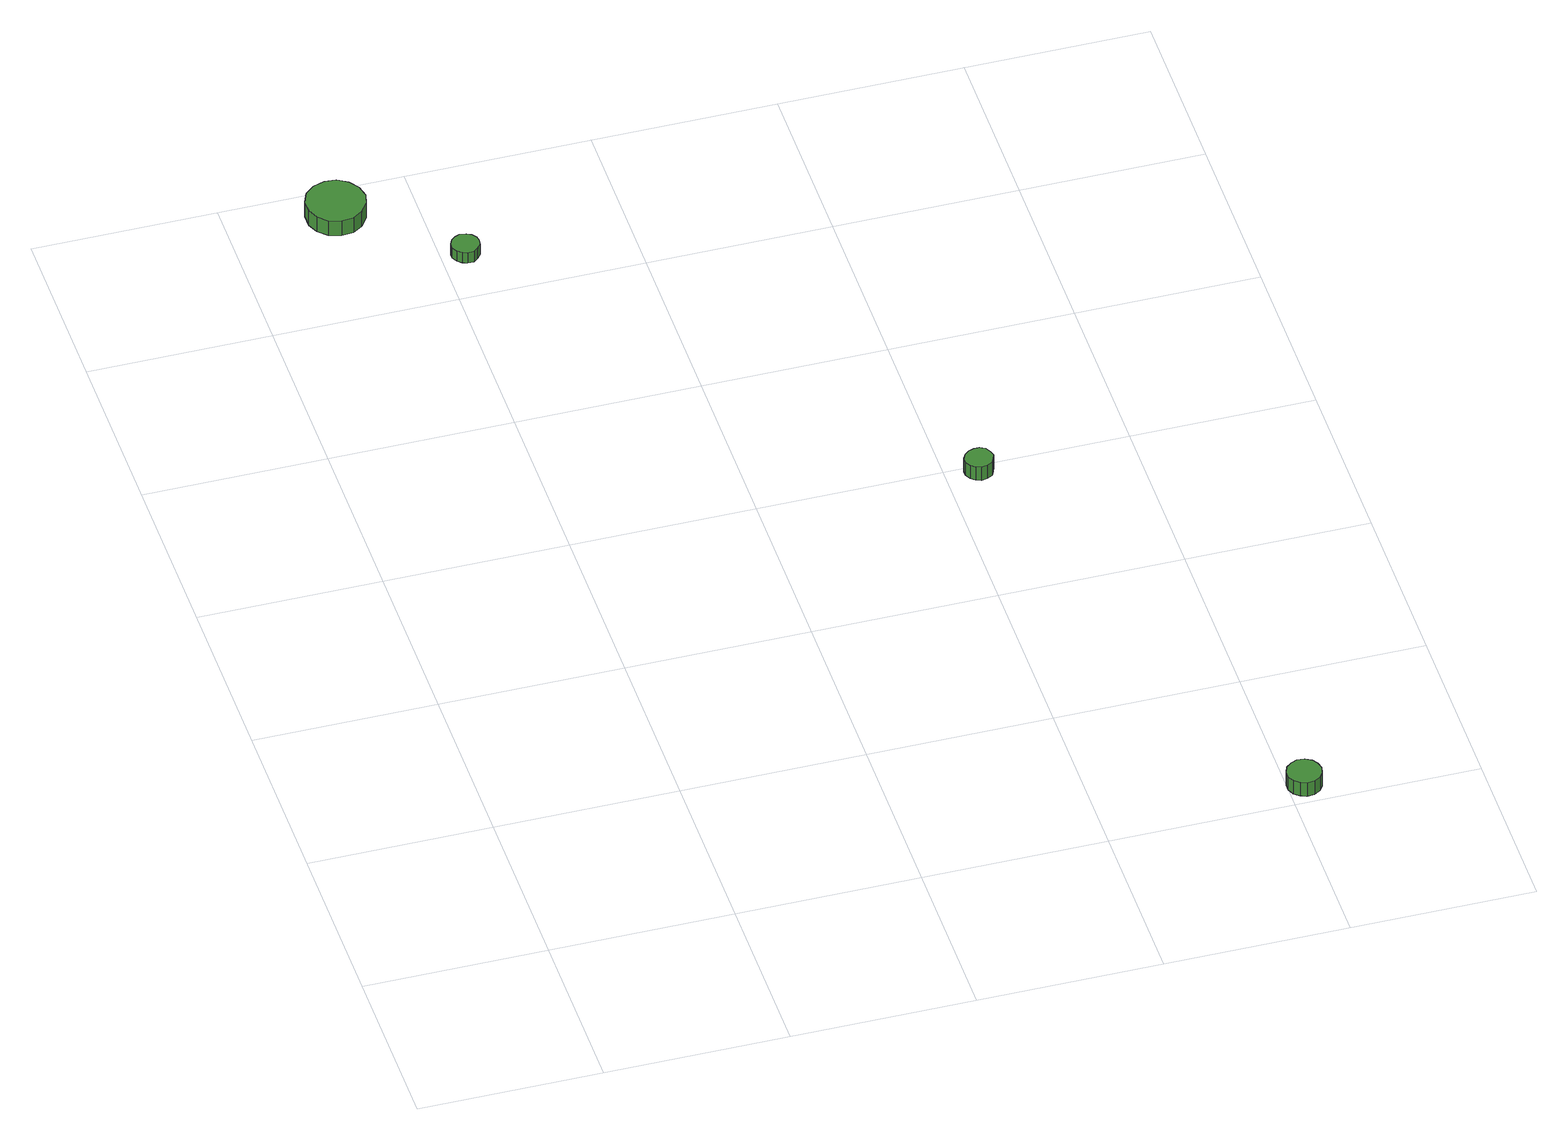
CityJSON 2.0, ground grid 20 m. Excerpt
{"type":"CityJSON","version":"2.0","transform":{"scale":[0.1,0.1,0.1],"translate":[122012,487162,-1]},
"CityObjects":{
"tree1":{"type":"SolitaryVegetationObject","attributes":{"function":"something"}},
"tree2":{"type":"SolitaryVegetationObject","attributes":{"function":"something"},"geometry":[{"type":"MultiSurface","lod":"1","boundaries":[[[0,1,2,3,4,5,6,7,8,9,10,11,12,13,14]],[[15,16,17,18,19,20,21,22,23,24,25,26,27,28,29]],[[0,29,28,1]],[[1,28,27,2]],[[2,27,26,3]],[[3,26,25,4]],[[4,25,24,5]],[[5,24,23,6]],[[6,23,22,7]],[[7,22,21,8]],[[8,21,20,9]],[[9,20,19,10]],[[10,19,18,11]],[[11,18,17,12]],[[12,17,16,13]],[[13,16,15,14]],[[14,15,29,0]]]}]},
"tree3":{"type":"SolitaryVegetationObject","attributes":{"function":"something"},"geometry":[{"type":"MultiSurface","lod":"1","boundaries":[[[30,31,32,33,34,35,36,37,38,39,40,41,42,43,44]],[[45,46,47,48,49,50,51,52,53,54,55,56,57,58,59]],[[30,59,58,31]],[[31,58,57,32]],[[32,57,56,33]],[[33,56,55,34]],[[34,55,54,35]],[[35,54,53,36]],[[36,53,52,37]],[[37,52,51,38]],[[38,51,50,39]],[[39,50,49,40]],[[40,49,48,41]],[[41,48,47,42]],[[42,47,46,43]],[[43,46,45,44]],[[44,45,59,30]]]}]},
"tree4":{"type":"SolitaryVegetationObject","attributes":{"function":"something"},"geometry":[{"type":"MultiSurface","lod":"1","boundaries":[[[60,61,62,63,64,65,66,67,68,69,70,71,72,73,74]],[[75,76,77,78,79,80,81,82,83,84,85,86,87,88,89]],[[60,89,88,61]],[[61,88,87,62]],[[62,87,86,63]],[[63,86,85,64]],[[64,85,84,65]],[[65,84,83,66]],[[66,83,82,67]],[[67,82,81,68]],[[68,81,80,69]],[[69,80,79,70]],[[70,79,78,71]],[[71,78,77,72]],[[72,77,76,73]],[[73,76,75,74]],[[74,75,89,60]]]}]},
"tree5":{"type":"SolitaryVegetationObject","attributes":{"function":"something"},"geometry":[{"type":"MultiSurface","lod":"1","boundaries":[[[90,91,92,93,94,95,96,97,98,99,100,101,102,103,104]],[[105,106,107,108,109,110,111,112,113,114,115,116,117,118,119]],[[90,119,118,91]],[[91,118,117,92]],[[92,117,116,93]],[[93,116,115,94]],[[94,115,114,95]],[[95,114,113,96]],[[96,113,112,97]],[[97,112,111,98]],[[98,111,110,99]],[[99,110,109,100]],[[100,109,108,101]],[[101,108,107,102]],[[102,107,106,103]],[[103,106,105,104]],[[104,105,119,90]]]}]},
"tree6":{"type":"SolitaryVegetationObject","attributes":{"function":"something"}},
"tree7":{"type":"SolitaryVegetationObject","attributes":{"function":"something"}}
},
"vertices":[
[147,1162,27],[144,1175,27],[136,1186,27],[125,1193,27],[112,1194,27],[99,1190,27],[89,1181,27],[84,1169,27],[84,1155,27],[89,1143,27],[99,1134,27],[112,1130,27],[125,1131,27],[136,1138,27],[144,1149,27],[144,1149,7],[136,1138,7],[125,1131,7],[112,1130,7],[99,1134,7],[89,1143,7],[84,1155,7],[84,1169,7],[89,1181,7],[99,1190,7],[112,1194,7],[125,1193,7],[136,1186,7],[144,1175,7],[147,1162,7],
[241,1067,21],[240,1073,21],[236,1078,21],[231,1081,21],[224,1082,21],[219,1080,21],[214,1076,21],[211,1070,21],[211,1064,21],[214,1058,21],[219,1054,21],[224,1052,21],[231,1052,21],[236,1056,21],[240,1061,21],[240,1061,7],[236,1056,7],[231,1052,7],[224,1052,7],[219,1054,7],[214,1058,7],[211,1064,7],[211,1070,7],[214,1076,7],[219,1080,7],[224,1082,7],[231,1081,7],[236,1078,7],[240,1073,7],[241,1067,7],
[652,592,25],[650,598,25],[647,604,25],[641,607,25],[635,607,25],[629,605,25],[624,601,25],[621,595,25],[621,589,25],[624,583,25],[629,579,25],[635,577,25],[641,578,25],[647,581,25],[650,586,25],[650,586,7],[647,581,7],[641,578,7],[635,577,7],[629,579,7],[624,583,7],[621,589,7],[621,595,7],[624,601,7],[629,605,7],[635,607,7],[641,607,7],[647,604,7],[650,598,7],[652,592,7],
[837,28,25],[835,36,25],[831,42,25],[824,46,25],[816,47,25],[809,44,25],[803,39,25],[800,32,25],[800,24,25],[803,17,25],[809,12,25],[816,9,25],[824,10,25],[831,14,25],[835,20,25],[835,20,7],[831,14,7],[824,10,7],[816,9,7],[809,12,7],[803,17,7],[800,24,7],[800,32,7],[803,39,7],[809,44,7],[816,47,7],[824,46,7],[831,42,7],[835,36,7],[837,28,7]
]}
